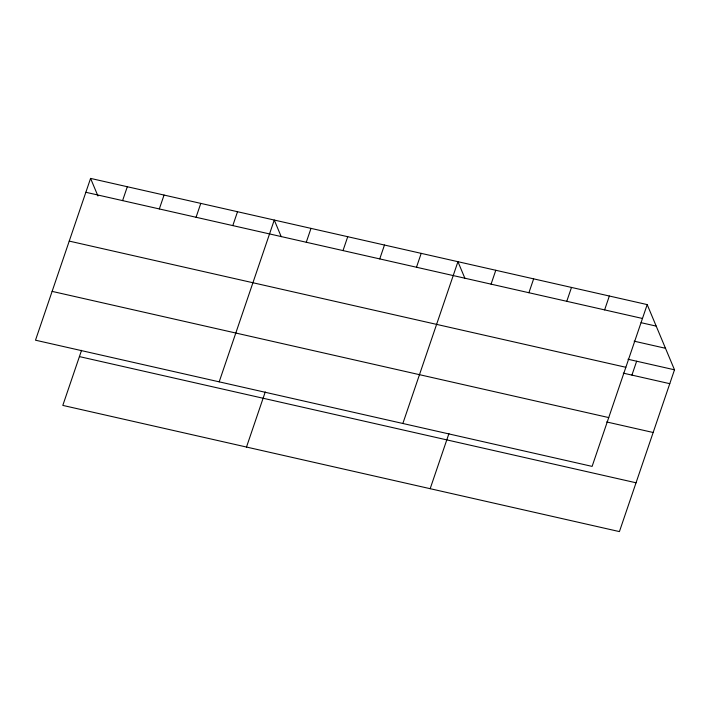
<?xml version="1.0" encoding="UTF-8"?>
<svg xmlns="http://www.w3.org/2000/svg" width="710" height="710" viewBox="0 0 710 710"><rect width="100%" height="100%" fill="white"/><g stroke="black" fill="none" stroke-linecap="round" stroke-linejoin="round"><path stroke-width="1.06" d="M90.578 178.405L35.5 340.196L592.113 466.39L647.192 304.599L90.578 178.405L97.953 196.013M122.59 200.61L127.312 186.73M81.561 350.305L62.808 405.401L619.422 531.595L674.5 369.803L647.192 304.599M159.324 208.944L164.054 195.064M196.066 217.269L200.788 203.388M232.8 225.594L237.522 211.722M219.186 381.838L274.264 220.047L281.222 236.678M306.276 242.252L310.998 228.371M246.494 447.051L265.247 391.947M343.01 250.586L347.731 236.705M379.743 258.91L384.474 245.03M416.486 267.244L421.207 253.364M402.863 423.479L457.941 261.688L464.908 278.32M491.072 284.151L495.793 270.27M430.171 488.693L448.933 433.597M528.914 292.733L533.645 278.852M566.766 301.315L571.497 287.435M604.618 309.897L609.34 296.017M631.927 375.102L636.648 361.221M85.857 192.286L642.47 318.47M641.068 322.686L656.2 326.112M634.128 341.173L665.492 348.282M627.995 359.26L674.5 369.803M69.234 241.098L625.847 367.283M623.273 373.14L669.778 383.684M52.114 291.384L608.727 417.578M606.659 421.953L653.156 432.496M79.422 356.597L636.036 482.782"/></g></svg>
